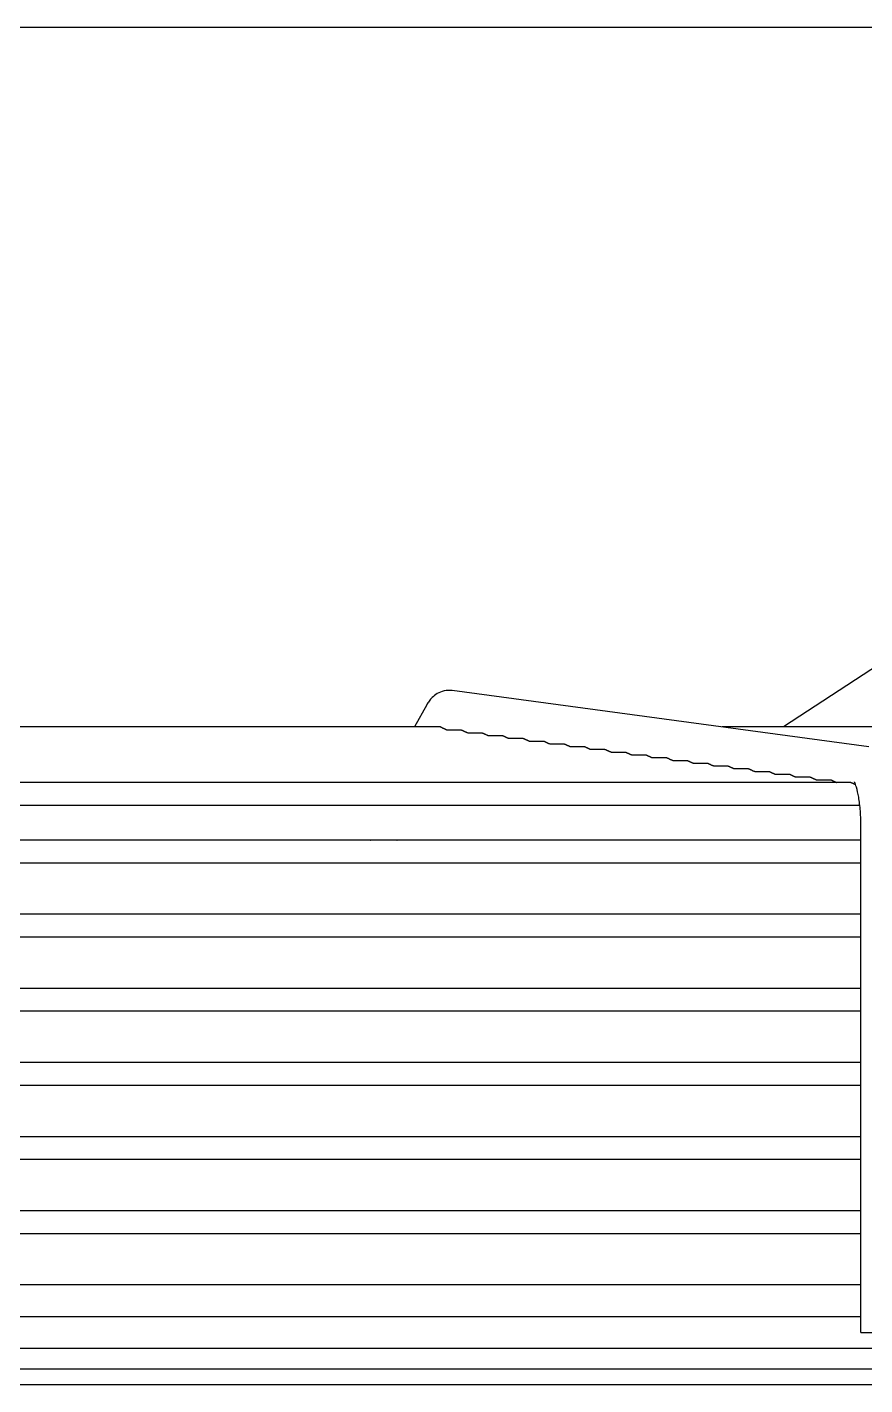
# Model space of a CAD drawing. Header units: millimetres. Extents: x 17046 to 32328, y 18593 to 29476.
# Drawn here: x 17591.8 to 17595.89, y 18984.06 to 18990.69 of the extents above; entities that cross this region are included whole.
import ezdxf

# ---------------------------------------------------------------- set-up
doc = ezdxf.new("R2010")
doc.units = ezdxf.units.MM
doc.header["$LTSCALE"] = 5
doc.layers.add('UNIT', color=6, linetype='Continuous')

msp = doc.modelspace()

# ---------------------------------------------------------------- linework, layer by layer
at = {"layer": 'UNIT'}
for p, q in [((17586.7776, 18990.6942), (17596.8569, 18990.6942)), ((17596.4323, 18987.8889), (17595.4954, 18987.2749)), ((17595.9121, 18987.1783), (17593.8766, 18987.4529)), ((17593.7518, 18987.383), (17593.6918, 18987.2749)), ((17593.8186, 18987.2749), (17589.816, 18987.2749)), ((17593.8521, 18987.2601), (17593.9205, 18987.2601)), ((17593.952, 18987.2466), (17594.0207, 18987.2466)), ((17594.0522, 18987.2331), (17594.1209, 18987.2331)), ((17596.7015, 18987.2749), (17595.1959, 18987.2749)), ((17594.1524, 18987.2196), (17594.2211, 18987.2196)), ((17594.2526, 18987.2061), (17594.3215, 18987.2061)), ((17594.3528, 18987.1926), (17594.4216, 18987.1926)), ((17594.453, 18987.1791), (17594.5218, 18987.1791)), ((17594.5531, 18987.1657), (17594.622, 18987.1657)), ((17594.6533, 18987.1522), (17594.7223, 18987.1522)), ((17594.7535, 18987.1387), (17594.8225, 18987.1387)), ((17594.8537, 18987.1252), (17594.9227, 18987.1252)), ((17594.9539, 18987.1117), (17595.0229, 18987.1117)), ((17595.0541, 18987.0982), (17595.1232, 18987.0982)), ((17595.1542, 18987.0847), (17595.2234, 18987.0847)), ((17595.2544, 18987.0712), (17595.3236, 18987.0712)), ((17595.3546, 18987.0577), (17595.4238, 18987.0577)), ((17595.4548, 18987.0442), (17595.5241, 18987.0442)), ((17595.8247, 18987.0037), (17587.8098, 18987.0037)), ((17595.555, 18987.0307), (17595.6243, 18987.0307)), ((17595.6552, 18987.0172), (17595.7245, 18987.0172)), ((17587.7662, 18986.8935), (17595.8684, 18986.8935)), ((17595.8742, 18984.3163), (17595.8742, 18986.7856)), ((17595.8742, 18986.7218), (17587.7603, 18986.7218)), ((17595.0956, 18986.7232), (17595.0956, 18986.7218)), ((17587.7603, 18986.6115), (17595.8742, 18986.6115)), ((17595.8742, 18986.3596), (17587.7603, 18986.3596)), ((17587.7603, 18986.2493), (17595.8742, 18986.2493)), ((17595.8742, 18985.9974), (17587.7603, 18985.9974)), ((17587.7603, 18985.8871), (17595.8742, 18985.8871)), ((17595.8742, 18985.6352), (17587.7603, 18985.6352)), ((17587.7603, 18985.5249), (17595.8742, 18985.5249)), ((17595.8742, 18985.2729), (17587.7603, 18985.2729)), ((17587.7603, 18985.1627), (17595.8742, 18985.1627)), ((17595.8742, 18984.9107), (17587.7603, 18984.9107)), ((17587.7603, 18984.8005), (17595.8742, 18984.8005)), ((17595.8742, 18984.5485), (17587.7603, 18984.5485)), ((17587.7603, 18984.395), (17595.8742, 18984.395)), ((17595.8742, 18984.3163), (17596.0711, 18984.3163)), ((17587.1913, 18984.2395), (17596.4433, 18984.2395)), ((17574.9472, 18984.1391), (17608.6874, 18984.1391)), ((17608.6874, 18984.0604), (17574.9472, 18984.0604))]:
    msp.add_line(p, q, dxfattribs=at)
for centre, start, end in [((17592.9724, 18986.73), 353.99009, 355.0051), ((17593.7598, 18986.73), 184.9949, 186.00991)]:
    msp.add_arc(centre, 0.0787, start, end, dxfattribs=at)
for major_axis, start_param, end_param in [((-0.0861, 0.0478), 1.366612, 1.389255), ((0.0861, -0.0478), 6.024051, 6.046695)]:
    msp.add_ellipse((17593.5337, 18986.7872), major_axis=major_axis, ratio=0.875426, start_param=start_param, end_param=end_param, dxfattribs=at)
for points, knots in [([(17593.8766, 18987.4529), (17593.8633, 18987.4547), (17593.8493, 18987.454), (17593.8237, 18987.4482), (17593.8122, 18987.4432), (17593.7932, 18987.4319), (17593.7855, 18987.4256), (17593.7728, 18987.4132), (17593.7676, 18987.407), (17593.7588, 18987.3949), (17593.7551, 18987.389), (17593.7518, 18987.3831), (17593.7518, 18987.383), (17593.7518, 18987.383)], [3.1066861, 3.1066861, 3.1066861, 3.1066861, 3.1999885, 3.1999885, 3.2942363, 3.2942363, 3.388484, 3.388484, 3.4827318, 3.4827318, 3.5769796, 3.5769796, 3.577925, 3.577925, 3.577925, 3.577925]), ([(17593.8186, 18987.2749), (17593.8186, 18987.2749), (17593.8186, 18987.2749), (17593.8186, 18987.2749), (17593.8189, 18987.2749), (17593.8191, 18987.2748), (17593.8194, 18987.2748), (17593.8197, 18987.2747), (17593.8201, 18987.2746), (17593.8205, 18987.2745), (17593.8208, 18987.2744), (17593.8212, 18987.2742), (17593.8217, 18987.2741), (17593.8221, 18987.2739), (17593.8226, 18987.2737), (17593.8231, 18987.2734), (17593.8237, 18987.2732), (17593.8242, 18987.273), (17593.8248, 18987.2727), (17593.8254, 18987.2724), (17593.826, 18987.2721), (17593.8267, 18987.2717), (17593.8274, 18987.2714), (17593.8281, 18987.2711), (17593.8288, 18987.2707), (17593.8296, 18987.2703), (17593.8304, 18987.2699), (17593.8312, 18987.2695), (17593.832, 18987.2691), (17593.8329, 18987.2686), (17593.8338, 18987.2682), (17593.8347, 18987.2677), (17593.8357, 18987.2672), (17593.8367, 18987.2667), (17593.8377, 18987.2662), (17593.8388, 18987.2657), (17593.8399, 18987.2652), (17593.841, 18987.2647), (17593.8421, 18987.2642), (17593.8433, 18987.2636), (17593.8445, 18987.2631), (17593.8458, 18987.2626), (17593.8471, 18987.262), (17593.8484, 18987.2615), (17593.8498, 18987.261), (17593.8512, 18987.2605), (17593.8515, 18987.2603), (17593.8518, 18987.2602), (17593.8521, 18987.2601)], [0.4847824, 0.4847824, 0.4847824, 0.4847824, 0.4878049, 0.4878049, 0.4878049, 0.5121951, 0.5121951, 0.5121951, 0.5365854, 0.5365854, 0.5365854, 0.5609756, 0.5609756, 0.5609756, 0.5853659, 0.5853659, 0.5853659, 0.6097561, 0.6097561, 0.6097561, 0.6341463, 0.6341463, 0.6341463, 0.6585366, 0.6585366, 0.6585366, 0.6829268, 0.6829268, 0.6829268, 0.7073171, 0.7073171, 0.7073171, 0.7317073, 0.7317073, 0.7317073, 0.7560976, 0.7560976, 0.7560976, 0.7804878, 0.7804878, 0.7804878, 0.804878, 0.804878, 0.804878, 0.8292683, 0.8292683, 0.8292683, 0.834397, 0.834397, 0.834397, 0.834397]), ([(17593.9205, 18987.2601), (17593.9205, 18987.2601), (17593.9205, 18987.2601), (17593.9206, 18987.2601), (17593.9208, 18987.2601), (17593.921, 18987.2601), (17593.9213, 18987.26), (17593.9216, 18987.26), (17593.9219, 18987.2599), (17593.9223, 18987.2598), (17593.9227, 18987.2596), (17593.9231, 18987.2595), (17593.9235, 18987.2593), (17593.9239, 18987.2592), (17593.9244, 18987.259), (17593.9249, 18987.2588), (17593.9254, 18987.2585), (17593.926, 18987.2583), (17593.9265, 18987.258), (17593.9271, 18987.2578), (17593.9277, 18987.2575), (17593.9284, 18987.2572), (17593.929, 18987.2569), (17593.9297, 18987.2565), (17593.9304, 18987.2562), (17593.9312, 18987.2558), (17593.9319, 18987.2554), (17593.9328, 18987.255), (17593.9336, 18987.2546), (17593.9344, 18987.2542), (17593.9353, 18987.2538), (17593.9362, 18987.2534), (17593.9371, 18987.2529), (17593.9381, 18987.2524), (17593.9391, 18987.252), (17593.9401, 18987.2515), (17593.9412, 18987.251), (17593.9423, 18987.2505), (17593.9434, 18987.25), (17593.9446, 18987.2495), (17593.9458, 18987.249), (17593.947, 18987.2485), (17593.9483, 18987.248), (17593.9495, 18987.2476), (17593.9507, 18987.2471), (17593.952, 18987.2466)], [0.4842301, 0.4842301, 0.4842301, 0.4842301, 0.4878049, 0.4878049, 0.4878049, 0.5121951, 0.5121951, 0.5121951, 0.5365854, 0.5365854, 0.5365854, 0.5609756, 0.5609756, 0.5609756, 0.5853659, 0.5853659, 0.5853659, 0.6097561, 0.6097561, 0.6097561, 0.6341463, 0.6341463, 0.6341463, 0.6585366, 0.6585366, 0.6585366, 0.6829268, 0.6829268, 0.6829268, 0.7073171, 0.7073171, 0.7073171, 0.7317073, 0.7317073, 0.7317073, 0.7560976, 0.7560976, 0.7560976, 0.7804878, 0.7804878, 0.7804878, 0.804878, 0.804878, 0.804878, 0.8279727, 0.8279727, 0.8279727, 0.8279727]), ([(17594.0207, 18987.2466), (17594.0207, 18987.2466), (17594.0208, 18987.2466), (17594.0208, 18987.2466), (17594.021, 18987.2466), (17594.0213, 18987.2466), (17594.0216, 18987.2465), (17594.0218, 18987.2465), (17594.0222, 18987.2464), (17594.0225, 18987.2463), (17594.0229, 18987.2461), (17594.0233, 18987.246), (17594.0237, 18987.2458), (17594.0242, 18987.2457), (17594.0246, 18987.2455), (17594.0251, 18987.2453), (17594.0256, 18987.245), (17594.0262, 18987.2448), (17594.0268, 18987.2445), (17594.0273, 18987.2443), (17594.028, 18987.244), (17594.0286, 18987.2437), (17594.0293, 18987.2433), (17594.03, 18987.243), (17594.0307, 18987.2427), (17594.0314, 18987.2423), (17594.0322, 18987.2419), (17594.033, 18987.2415), (17594.0338, 18987.2411), (17594.0346, 18987.2407), (17594.0355, 18987.2403), (17594.0364, 18987.2398), (17594.0374, 18987.2394), (17594.0384, 18987.2389), (17594.0393, 18987.2385), (17594.0404, 18987.238), (17594.0414, 18987.2375), (17594.0425, 18987.237), (17594.0437, 18987.2365), (17594.0448, 18987.236), (17594.046, 18987.2355), (17594.0472, 18987.235), (17594.0485, 18987.2345), (17594.0497, 18987.2341), (17594.0509, 18987.2336), (17594.0522, 18987.2331)], [0.4842433, 0.4842433, 0.4842433, 0.4842433, 0.4878049, 0.4878049, 0.4878049, 0.5121951, 0.5121951, 0.5121951, 0.5365854, 0.5365854, 0.5365854, 0.5609756, 0.5609756, 0.5609756, 0.5853659, 0.5853659, 0.5853659, 0.6097561, 0.6097561, 0.6097561, 0.6341463, 0.6341463, 0.6341463, 0.6585366, 0.6585366, 0.6585366, 0.6829268, 0.6829268, 0.6829268, 0.7073171, 0.7073171, 0.7073171, 0.7317073, 0.7317073, 0.7317073, 0.7560976, 0.7560976, 0.7560976, 0.7804878, 0.7804878, 0.7804878, 0.804878, 0.804878, 0.804878, 0.8276206, 0.8276206, 0.8276206, 0.8276206]), ([(17594.1209, 18987.2331), (17594.1209, 18987.2331), (17594.121, 18987.2331), (17594.121, 18987.2331), (17594.1212, 18987.2331), (17594.1215, 18987.2331), (17594.1218, 18987.233), (17594.1221, 18987.233), (17594.1224, 18987.2329), (17594.1228, 18987.2328), (17594.1231, 18987.2326), (17594.1235, 18987.2325), (17594.124, 18987.2323), (17594.1244, 18987.2322), (17594.1249, 18987.232), (17594.1254, 18987.2318), (17594.1259, 18987.2315), (17594.1264, 18987.2313), (17594.127, 18987.231), (17594.1276, 18987.2308), (17594.1282, 18987.2305), (17594.1288, 18987.2302), (17594.1295, 18987.2298), (17594.1302, 18987.2295), (17594.1309, 18987.2292), (17594.1316, 18987.2288), (17594.1324, 18987.2284), (17594.1332, 18987.228), (17594.134, 18987.2276), (17594.1349, 18987.2272), (17594.1358, 18987.2268), (17594.1367, 18987.2263), (17594.1376, 18987.2259), (17594.1386, 18987.2254), (17594.1396, 18987.225), (17594.1406, 18987.2245), (17594.1417, 18987.224), (17594.1428, 18987.2235), (17594.1439, 18987.223), (17594.1451, 18987.2225), (17594.1462, 18987.222), (17594.1475, 18987.2215), (17594.1488, 18987.221), (17594.1499, 18987.2206), (17594.1511, 18987.2201), (17594.1524, 18987.2196)], [0.4842566, 0.4842566, 0.4842566, 0.4842566, 0.4878049, 0.4878049, 0.4878049, 0.5121951, 0.5121951, 0.5121951, 0.5365854, 0.5365854, 0.5365854, 0.5609756, 0.5609756, 0.5609756, 0.5853659, 0.5853659, 0.5853659, 0.6097561, 0.6097561, 0.6097561, 0.6341463, 0.6341463, 0.6341463, 0.6585366, 0.6585366, 0.6585366, 0.6829268, 0.6829268, 0.6829268, 0.7073171, 0.7073171, 0.7073171, 0.7317073, 0.7317073, 0.7317073, 0.7560976, 0.7560976, 0.7560976, 0.7804878, 0.7804878, 0.7804878, 0.804878, 0.804878, 0.804878, 0.827268, 0.827268, 0.827268, 0.827268]), ([(17594.2211, 18987.2196), (17594.2212, 18987.2196), (17594.2212, 18987.2196), (17594.2212, 18987.2196), (17594.2215, 18987.2196), (17594.2217, 18987.2196), (17594.222, 18987.2195), (17594.2223, 18987.2195), (17594.2226, 18987.2194), (17594.223, 18987.2193), (17594.2234, 18987.2192), (17594.2238, 18987.219), (17594.2242, 18987.2188), (17594.2246, 18987.2187), (17594.2251, 18987.2185), (17594.2256, 18987.2183), (17594.2261, 18987.218), (17594.2266, 18987.2178), (17594.2272, 18987.2175), (17594.2278, 18987.2173), (17594.2284, 18987.217), (17594.2291, 18987.2167), (17594.2297, 18987.2163), (17594.2304, 18987.216), (17594.2311, 18987.2157), (17594.2319, 18987.2153), (17594.2326, 18987.2149), (17594.2334, 18987.2145), (17594.2343, 18987.2141), (17594.2351, 18987.2137), (17594.236, 18987.2133), (17594.2369, 18987.2128), (17594.2378, 18987.2124), (17594.2388, 18987.2119), (17594.2398, 18987.2115), (17594.2408, 18987.211), (17594.2419, 18987.2105), (17594.243, 18987.21), (17594.2441, 18987.2095), (17594.2453, 18987.209), (17594.2465, 18987.2085), (17594.2477, 18987.208), (17594.249, 18987.2075), (17594.2501, 18987.207), (17594.2513, 18987.2066), (17594.2526, 18987.2061)], [0.48427, 0.48427, 0.48427, 0.48427, 0.4878049, 0.4878049, 0.4878049, 0.5121951, 0.5121951, 0.5121951, 0.5365854, 0.5365854, 0.5365854, 0.5609756, 0.5609756, 0.5609756, 0.5853659, 0.5853659, 0.5853659, 0.6097561, 0.6097561, 0.6097561, 0.6341463, 0.6341463, 0.6341463, 0.6585366, 0.6585366, 0.6585366, 0.6829268, 0.6829268, 0.6829268, 0.7073171, 0.7073171, 0.7073171, 0.7317073, 0.7317073, 0.7317073, 0.7560976, 0.7560976, 0.7560976, 0.7804878, 0.7804878, 0.7804878, 0.804878, 0.804878, 0.804878, 0.8269153, 0.8269153, 0.8269153, 0.8269153]), ([(17594.3214, 18987.2061), (17594.3214, 18987.2061), (17594.3214, 18987.2061), (17594.3215, 18987.2061), (17594.3217, 18987.2061), (17594.3219, 18987.2061), (17594.3222, 18987.206), (17594.3225, 18987.206), (17594.3229, 18987.2059), (17594.3232, 18987.2058), (17594.3236, 18987.2057), (17594.324, 18987.2055), (17594.3244, 18987.2053), (17594.3248, 18987.2052), (17594.3253, 18987.205), (17594.3258, 18987.2048), (17594.3263, 18987.2045), (17594.3269, 18987.2043), (17594.3275, 18987.204), (17594.328, 18987.2038), (17594.3286, 18987.2035), (17594.3293, 18987.2032), (17594.33, 18987.2028), (17594.3306, 18987.2025), (17594.3314, 18987.2022), (17594.3321, 18987.2018), (17594.3329, 18987.2014), (17594.3337, 18987.201), (17594.3345, 18987.2006), (17594.3353, 18987.2002), (17594.3362, 18987.1998), (17594.3371, 18987.1993), (17594.3381, 18987.1989), (17594.3391, 18987.1984), (17594.34, 18987.198), (17594.3411, 18987.1975), (17594.3422, 18987.197), (17594.3432, 18987.1965), (17594.3444, 18987.196), (17594.3455, 18987.1955), (17594.3467, 18987.195), (17594.3479, 18987.1945), (17594.3492, 18987.194), (17594.3504, 18987.1935), (17594.3516, 18987.1931), (17594.3528, 18987.1926)], [0.4842834, 0.4842834, 0.4842834, 0.4842834, 0.4878049, 0.4878049, 0.4878049, 0.5121951, 0.5121951, 0.5121951, 0.5365854, 0.5365854, 0.5365854, 0.5609756, 0.5609756, 0.5609756, 0.5853659, 0.5853659, 0.5853659, 0.6097561, 0.6097561, 0.6097561, 0.6341463, 0.6341463, 0.6341463, 0.6585366, 0.6585366, 0.6585366, 0.6829268, 0.6829268, 0.6829268, 0.7073171, 0.7073171, 0.7073171, 0.7317073, 0.7317073, 0.7317073, 0.7560976, 0.7560976, 0.7560976, 0.7804878, 0.7804878, 0.7804878, 0.804878, 0.804878, 0.804878, 0.8265624, 0.8265624, 0.8265624, 0.8265624]), ([(17594.4216, 18987.1926), (17594.4216, 18987.1926), (17594.4217, 18987.1926), (17594.4217, 18987.1926), (17594.4219, 18987.1926), (17594.4222, 18987.1926), (17594.4225, 18987.1925), (17594.4227, 18987.1925), (17594.4231, 18987.1924), (17594.4234, 18987.1923), (17594.4238, 18987.1922), (17594.4242, 18987.192), (17594.4246, 18987.1919), (17594.4251, 18987.1917), (17594.4255, 18987.1915), (17594.4261, 18987.1913), (17594.4266, 18987.1911), (17594.4271, 18987.1908), (17594.4277, 18987.1905), (17594.4283, 18987.1903), (17594.4289, 18987.19), (17594.4295, 18987.1897), (17594.4302, 18987.1893), (17594.4309, 18987.189), (17594.4316, 18987.1887), (17594.4323, 18987.1883), (17594.4331, 18987.1879), (17594.4339, 18987.1875), (17594.4347, 18987.1871), (17594.4356, 18987.1867), (17594.4365, 18987.1863), (17594.4374, 18987.1858), (17594.4383, 18987.1854), (17594.4393, 18987.1849), (17594.4403, 18987.1844), (17594.4413, 18987.184), (17594.4424, 18987.1835), (17594.4435, 18987.183), (17594.4446, 18987.1825), (17594.4458, 18987.182), (17594.447, 18987.1815), (17594.4482, 18987.181), (17594.4495, 18987.1805), (17594.4506, 18987.18), (17594.4518, 18987.1796), (17594.453, 18987.1791)], [0.484297, 0.484297, 0.484297, 0.484297, 0.4878049, 0.4878049, 0.4878049, 0.5121951, 0.5121951, 0.5121951, 0.5365854, 0.5365854, 0.5365854, 0.5609756, 0.5609756, 0.5609756, 0.5853659, 0.5853659, 0.5853659, 0.6097561, 0.6097561, 0.6097561, 0.6341463, 0.6341463, 0.6341463, 0.6585366, 0.6585366, 0.6585366, 0.6829268, 0.6829268, 0.6829268, 0.7073171, 0.7073171, 0.7073171, 0.7317073, 0.7317073, 0.7317073, 0.7560976, 0.7560976, 0.7560976, 0.7804878, 0.7804878, 0.7804878, 0.804878, 0.804878, 0.804878, 0.8262097, 0.8262097, 0.8262097, 0.8262097]), ([(17594.5218, 18987.1791), (17594.5218, 18987.1791), (17594.5219, 18987.1791), (17594.5219, 18987.1791), (17594.5221, 18987.1791), (17594.5224, 18987.1791), (17594.5227, 18987.179), (17594.523, 18987.179), (17594.5233, 18987.1789), (17594.5237, 18987.1788), (17594.524, 18987.1787), (17594.5244, 18987.1785), (17594.5249, 18987.1784), (17594.5253, 18987.1782), (17594.5258, 18987.178), (17594.5263, 18987.1778), (17594.5268, 18987.1776), (17594.5273, 18987.1773), (17594.5279, 18987.177), (17594.5285, 18987.1768), (17594.5291, 18987.1765), (17594.5298, 18987.1762), (17594.5304, 18987.1758), (17594.5311, 18987.1755), (17594.5318, 18987.1751), (17594.5326, 18987.1748), (17594.5333, 18987.1744), (17594.5341, 18987.174), (17594.535, 18987.1736), (17594.5358, 18987.1732), (17594.5367, 18987.1728), (17594.5376, 18987.1723), (17594.5385, 18987.1719), (17594.5395, 18987.1714), (17594.5405, 18987.1709), (17594.5415, 18987.1705), (17594.5426, 18987.17), (17594.5437, 18987.1695), (17594.5448, 18987.169), (17594.546, 18987.1685), (17594.5472, 18987.168), (17594.5484, 18987.1675), (17594.5497, 18987.167), (17594.5508, 18987.1665), (17594.552, 18987.1661), (17594.5531, 18987.1657)], [0.4843105, 0.4843105, 0.4843105, 0.4843105, 0.4878049, 0.4878049, 0.4878049, 0.5121951, 0.5121951, 0.5121951, 0.5365854, 0.5365854, 0.5365854, 0.5609756, 0.5609756, 0.5609756, 0.5853659, 0.5853659, 0.5853659, 0.6097561, 0.6097561, 0.6097561, 0.6341463, 0.6341463, 0.6341463, 0.6585366, 0.6585366, 0.6585366, 0.6829268, 0.6829268, 0.6829268, 0.7073171, 0.7073171, 0.7073171, 0.7317073, 0.7317073, 0.7317073, 0.7560976, 0.7560976, 0.7560976, 0.7804878, 0.7804878, 0.7804878, 0.804878, 0.804878, 0.804878, 0.8258572, 0.8258572, 0.8258572, 0.8258572]), ([(17594.622, 18987.1657), (17594.6221, 18987.1657), (17594.6221, 18987.1657), (17594.6221, 18987.1657), (17594.6224, 18987.1656), (17594.6226, 18987.1656), (17594.6229, 18987.1655), (17594.6232, 18987.1655), (17594.6235, 18987.1654), (17594.6239, 18987.1653), (17594.6243, 18987.1652), (17594.6247, 18987.165), (17594.6251, 18987.1649), (17594.6255, 18987.1647), (17594.626, 18987.1645), (17594.6265, 18987.1643), (17594.627, 18987.1641), (17594.6276, 18987.1638), (17594.6281, 18987.1635), (17594.6287, 18987.1633), (17594.6293, 18987.163), (17594.63, 18987.1627), (17594.6306, 18987.1623), (17594.6313, 18987.162), (17594.6321, 18987.1616), (17594.6328, 18987.1613), (17594.6336, 18987.1609), (17594.6344, 18987.1605), (17594.6352, 18987.1601), (17594.636, 18987.1597), (17594.6369, 18987.1593), (17594.6378, 18987.1588), (17594.6388, 18987.1584), (17594.6398, 18987.1579), (17594.6407, 18987.1574), (17594.6418, 18987.1569), (17594.6429, 18987.1565), (17594.6439, 18987.156), (17594.6451, 18987.1555), (17594.6462, 18987.155), (17594.6474, 18987.1545), (17594.6487, 18987.154), (17594.6499, 18987.1534), (17594.651, 18987.153), (17594.6522, 18987.1526), (17594.6533, 18987.1522)], [0.484326, 0.484326, 0.484326, 0.484326, 0.4878049, 0.4878049, 0.4878049, 0.5121951, 0.5121951, 0.5121951, 0.5365854, 0.5365854, 0.5365854, 0.5609756, 0.5609756, 0.5609756, 0.5853659, 0.5853659, 0.5853659, 0.6097561, 0.6097561, 0.6097561, 0.6341463, 0.6341463, 0.6341463, 0.6585366, 0.6585366, 0.6585366, 0.6829268, 0.6829268, 0.6829268, 0.7073171, 0.7073171, 0.7073171, 0.7317073, 0.7317073, 0.7317073, 0.7560976, 0.7560976, 0.7560976, 0.7804878, 0.7804878, 0.7804878, 0.804878, 0.804878, 0.804878, 0.8255542, 0.8255542, 0.8255542, 0.8255542]), ([(17594.7223, 18987.1522), (17594.7223, 18987.1522), (17594.7223, 18987.1522), (17594.7224, 18987.1522), (17594.7226, 18987.1521), (17594.7228, 18987.1521), (17594.7231, 18987.1521), (17594.7234, 18987.152), (17594.7238, 18987.1519), (17594.7241, 18987.1518), (17594.7245, 18987.1517), (17594.7249, 18987.1515), (17594.7253, 18987.1514), (17594.7258, 18987.1512), (17594.7262, 18987.151), (17594.7267, 18987.1508), (17594.7272, 18987.1506), (17594.7278, 18987.1503), (17594.7284, 18987.15), (17594.7289, 18987.1498), (17594.7296, 18987.1495), (17594.7302, 18987.1492), (17594.7309, 18987.1488), (17594.7316, 18987.1485), (17594.7323, 18987.1481), (17594.733, 18987.1478), (17594.7338, 18987.1474), (17594.7346, 18987.147), (17594.7354, 18987.1466), (17594.7363, 18987.1462), (17594.7372, 18987.1457), (17594.7381, 18987.1453), (17594.739, 18987.1449), (17594.74, 18987.1444), (17594.741, 18987.1439), (17594.742, 18987.1434), (17594.7431, 18987.1429), (17594.7442, 18987.1425), (17594.7453, 18987.142), (17594.7465, 18987.1415), (17594.7477, 18987.1409), (17594.7489, 18987.1404), (17594.7502, 18987.1399), (17594.7513, 18987.1395), (17594.7524, 18987.1391), (17594.7535, 18987.1387)], [0.48434, 0.48434, 0.48434, 0.48434, 0.4878049, 0.4878049, 0.4878049, 0.5121951, 0.5121951, 0.5121951, 0.5365854, 0.5365854, 0.5365854, 0.5609756, 0.5609756, 0.5609756, 0.5853659, 0.5853659, 0.5853659, 0.6097561, 0.6097561, 0.6097561, 0.6341463, 0.6341463, 0.6341463, 0.6585366, 0.6585366, 0.6585366, 0.6829268, 0.6829268, 0.6829268, 0.7073171, 0.7073171, 0.7073171, 0.7317073, 0.7317073, 0.7317073, 0.7560976, 0.7560976, 0.7560976, 0.7804878, 0.7804878, 0.7804878, 0.804878, 0.804878, 0.804878, 0.8252026, 0.8252026, 0.8252026, 0.8252026]), ([(17594.8225, 18987.1387), (17594.8225, 18987.1387), (17594.8225, 18987.1387), (17594.8226, 18987.1387), (17594.8228, 18987.1387), (17594.8231, 18987.1386), (17594.8234, 18987.1386), (17594.8236, 18987.1385), (17594.824, 18987.1384), (17594.8243, 18987.1383), (17594.8247, 18987.1382), (17594.8251, 18987.138), (17594.8255, 18987.1379), (17594.826, 18987.1377), (17594.8265, 18987.1375), (17594.827, 18987.1373), (17594.8275, 18987.1371), (17594.828, 18987.1368), (17594.8286, 18987.1365), (17594.8292, 18987.1363), (17594.8298, 18987.136), (17594.8304, 18987.1357), (17594.8311, 18987.1353), (17594.8318, 18987.135), (17594.8325, 18987.1346), (17594.8333, 18987.1343), (17594.834, 18987.1339), (17594.8348, 18987.1335), (17594.8356, 18987.1331), (17594.8365, 18987.1327), (17594.8374, 18987.1322), (17594.8383, 18987.1318), (17594.8392, 18987.1313), (17594.8402, 18987.1309), (17594.8412, 18987.1304), (17594.8422, 18987.1299), (17594.8433, 18987.1294), (17594.8444, 18987.1289), (17594.8455, 18987.1284), (17594.8467, 18987.1279), (17594.8479, 18987.1274), (17594.8491, 18987.1269), (17594.8504, 18987.1264), (17594.8515, 18987.126), (17594.8526, 18987.1256), (17594.8537, 18987.1252)], [0.484354, 0.484354, 0.484354, 0.484354, 0.4878049, 0.4878049, 0.4878049, 0.5121951, 0.5121951, 0.5121951, 0.5365854, 0.5365854, 0.5365854, 0.5609756, 0.5609756, 0.5609756, 0.5853659, 0.5853659, 0.5853659, 0.6097561, 0.6097561, 0.6097561, 0.6341463, 0.6341463, 0.6341463, 0.6585366, 0.6585366, 0.6585366, 0.6829268, 0.6829268, 0.6829268, 0.7073171, 0.7073171, 0.7073171, 0.7317073, 0.7317073, 0.7317073, 0.7560976, 0.7560976, 0.7560976, 0.7804878, 0.7804878, 0.7804878, 0.804878, 0.804878, 0.804878, 0.8248515, 0.8248515, 0.8248515, 0.8248515]), ([(17594.9227, 18987.1252), (17594.9227, 18987.1252), (17594.9228, 18987.1252), (17594.9228, 18987.1252), (17594.923, 18987.1252), (17594.9233, 18987.1251), (17594.9236, 18987.1251), (17594.9239, 18987.125), (17594.9242, 18987.1249), (17594.9246, 18987.1248), (17594.9249, 18987.1247), (17594.9253, 18987.1245), (17594.9258, 18987.1244), (17594.9262, 18987.1242), (17594.9267, 18987.124), (17594.9272, 18987.1238), (17594.9277, 18987.1236), (17594.9282, 18987.1233), (17594.9288, 18987.123), (17594.9294, 18987.1228), (17594.93, 18987.1225), (17594.9307, 18987.1222), (17594.9313, 18987.1218), (17594.932, 18987.1215), (17594.9328, 18987.1211), (17594.9335, 18987.1208), (17594.9343, 18987.1204), (17594.9351, 18987.12), (17594.9359, 18987.1196), (17594.9367, 18987.1192), (17594.9376, 18987.1187), (17594.9385, 18987.1183), (17594.9395, 18987.1178), (17594.9405, 18987.1174), (17594.9415, 18987.1169), (17594.9425, 18987.1164), (17594.9436, 18987.1159), (17594.9447, 18987.1154), (17594.9458, 18987.1149), (17594.947, 18987.1144), (17594.9481, 18987.1139), (17594.9494, 18987.1134), (17594.9507, 18987.1129), (17594.9517, 18987.1125), (17594.9528, 18987.1121), (17594.9539, 18987.1117)], [0.484368, 0.484368, 0.484368, 0.484368, 0.4878049, 0.4878049, 0.4878049, 0.5121951, 0.5121951, 0.5121951, 0.5365854, 0.5365854, 0.5365854, 0.5609756, 0.5609756, 0.5609756, 0.5853659, 0.5853659, 0.5853659, 0.6097561, 0.6097561, 0.6097561, 0.6341463, 0.6341463, 0.6341463, 0.6585366, 0.6585366, 0.6585366, 0.6829268, 0.6829268, 0.6829268, 0.7073171, 0.7073171, 0.7073171, 0.7317073, 0.7317073, 0.7317073, 0.7560976, 0.7560976, 0.7560976, 0.7804878, 0.7804878, 0.7804878, 0.804878, 0.804878, 0.804878, 0.824501, 0.824501, 0.824501, 0.824501]), ([(17595.0229, 18987.1117), (17595.023, 18987.1117), (17595.023, 18987.1117), (17595.023, 18987.1117), (17595.0232, 18987.1117), (17595.0235, 18987.1116), (17595.0238, 18987.1116), (17595.0241, 18987.1115), (17595.0244, 18987.1114), (17595.0248, 18987.1113), (17595.0252, 18987.1112), (17595.0256, 18987.111), (17595.026, 18987.1109), (17595.0264, 18987.1107), (17595.0269, 18987.1105), (17595.0274, 18987.1103), (17595.0279, 18987.1101), (17595.0285, 18987.1098), (17595.029, 18987.1095), (17595.0296, 18987.1093), (17595.0302, 18987.109), (17595.0309, 18987.1087), (17595.0316, 18987.1083), (17595.0323, 18987.108), (17595.033, 18987.1076), (17595.0337, 18987.1073), (17595.0345, 18987.1069), (17595.0353, 18987.1065), (17595.0361, 18987.1061), (17595.037, 18987.1057), (17595.0379, 18987.1052), (17595.0388, 18987.1048), (17595.0397, 18987.1043), (17595.0407, 18987.1039), (17595.0417, 18987.1034), (17595.0427, 18987.1029), (17595.0438, 18987.1024), (17595.0449, 18987.1019), (17595.046, 18987.1014), (17595.0472, 18987.1009), (17595.0484, 18987.1004), (17595.0496, 18987.0999), (17595.0509, 18987.0994), (17595.0519, 18987.099), (17595.053, 18987.0986), (17595.0541, 18987.0982)], [0.484382, 0.484382, 0.484382, 0.484382, 0.4878049, 0.4878049, 0.4878049, 0.5121951, 0.5121951, 0.5121951, 0.5365854, 0.5365854, 0.5365854, 0.5609756, 0.5609756, 0.5609756, 0.5853659, 0.5853659, 0.5853659, 0.6097561, 0.6097561, 0.6097561, 0.6341463, 0.6341463, 0.6341463, 0.6585366, 0.6585366, 0.6585366, 0.6829268, 0.6829268, 0.6829268, 0.7073171, 0.7073171, 0.7073171, 0.7317073, 0.7317073, 0.7317073, 0.7560976, 0.7560976, 0.7560976, 0.7804878, 0.7804878, 0.7804878, 0.804878, 0.804878, 0.804878, 0.8241512, 0.8241512, 0.8241512, 0.8241512]), ([(17595.1232, 18987.0982), (17595.1232, 18987.0982), (17595.1232, 18987.0982), (17595.1232, 18987.0982), (17595.1235, 18987.0982), (17595.1237, 18987.0981), (17595.124, 18987.0981), (17595.1243, 18987.098), (17595.1247, 18987.0979), (17595.125, 18987.0978), (17595.1254, 18987.0977), (17595.1258, 18987.0975), (17595.1262, 18987.0974), (17595.1267, 18987.0972), (17595.1271, 18987.097), (17595.1276, 18987.0968), (17595.1282, 18987.0966), (17595.1287, 18987.0963), (17595.1293, 18987.096), (17595.1299, 18987.0958), (17595.1305, 18987.0955), (17595.1311, 18987.0952), (17595.1318, 18987.0948), (17595.1325, 18987.0945), (17595.1332, 18987.0941), (17595.1339, 18987.0938), (17595.1347, 18987.0934), (17595.1355, 18987.093), (17595.1363, 18987.0926), (17595.1372, 18987.0922), (17595.1381, 18987.0917), (17595.139, 18987.0913), (17595.1399, 18987.0908), (17595.1409, 18987.0904), (17595.1419, 18987.0899), (17595.143, 18987.0894), (17595.144, 18987.0889), (17595.1451, 18987.0884), (17595.1463, 18987.0879), (17595.1474, 18987.0874), (17595.1486, 18987.0869), (17595.1499, 18987.0864), (17595.1512, 18987.0859), (17595.1522, 18987.0855), (17595.1532, 18987.0851), (17595.1542, 18987.0847)], [0.484396, 0.484396, 0.484396, 0.484396, 0.4878049, 0.4878049, 0.4878049, 0.5121951, 0.5121951, 0.5121951, 0.5365854, 0.5365854, 0.5365854, 0.5609756, 0.5609756, 0.5609756, 0.5853659, 0.5853659, 0.5853659, 0.6097561, 0.6097561, 0.6097561, 0.6341463, 0.6341463, 0.6341463, 0.6585366, 0.6585366, 0.6585366, 0.6829268, 0.6829268, 0.6829268, 0.7073171, 0.7073171, 0.7073171, 0.7317073, 0.7317073, 0.7317073, 0.7560976, 0.7560976, 0.7560976, 0.7804878, 0.7804878, 0.7804878, 0.804878, 0.804878, 0.804878, 0.823802, 0.823802, 0.823802, 0.823802]), ([(17595.2234, 18987.0847), (17595.2234, 18987.0847), (17595.2234, 18987.0847), (17595.2235, 18987.0847), (17595.2237, 18987.0847), (17595.224, 18987.0846), (17595.2243, 18987.0846), (17595.2245, 18987.0845), (17595.2249, 18987.0844), (17595.2252, 18987.0843), (17595.2256, 18987.0842), (17595.226, 18987.084), (17595.2264, 18987.0839), (17595.2269, 18987.0837), (17595.2274, 18987.0835), (17595.2279, 18987.0833), (17595.2284, 18987.0831), (17595.2289, 18987.0828), (17595.2295, 18987.0825), (17595.2301, 18987.0823), (17595.2307, 18987.082), (17595.2314, 18987.0817), (17595.232, 18987.0813), (17595.2327, 18987.081), (17595.2334, 18987.0806), (17595.2342, 18987.0803), (17595.235, 18987.0799), (17595.2358, 18987.0795), (17595.2366, 18987.0791), (17595.2374, 18987.0787), (17595.2383, 18987.0782), (17595.2392, 18987.0778), (17595.2402, 18987.0773), (17595.2412, 18987.0768), (17595.2422, 18987.0764), (17595.2432, 18987.0759), (17595.2443, 18987.0754), (17595.2454, 18987.0749), (17595.2465, 18987.0744), (17595.2477, 18987.0739), (17595.2489, 18987.0734), (17595.2501, 18987.0729), (17595.2514, 18987.0724), (17595.2524, 18987.072), (17595.2534, 18987.0716), (17595.2544, 18987.0712)], [0.48441, 0.48441, 0.48441, 0.48441, 0.4878049, 0.4878049, 0.4878049, 0.5121951, 0.5121951, 0.5121951, 0.5365854, 0.5365854, 0.5365854, 0.5609756, 0.5609756, 0.5609756, 0.5853659, 0.5853659, 0.5853659, 0.6097561, 0.6097561, 0.6097561, 0.6341463, 0.6341463, 0.6341463, 0.6585366, 0.6585366, 0.6585366, 0.6829268, 0.6829268, 0.6829268, 0.7073171, 0.7073171, 0.7073171, 0.7317073, 0.7317073, 0.7317073, 0.7560976, 0.7560976, 0.7560976, 0.7804878, 0.7804878, 0.7804878, 0.804878, 0.804878, 0.804878, 0.8234536, 0.8234536, 0.8234536, 0.8234536]), ([(17595.3236, 18987.0712), (17595.3236, 18987.0712), (17595.3237, 18987.0712), (17595.3237, 18987.0712), (17595.3239, 18987.0712), (17595.3242, 18987.0711), (17595.3245, 18987.0711), (17595.3248, 18987.071), (17595.3251, 18987.0709), (17595.3255, 18987.0708), (17595.3258, 18987.0707), (17595.3262, 18987.0706), (17595.3267, 18987.0704), (17595.3271, 18987.0702), (17595.3276, 18987.07), (17595.3281, 18987.0698), (17595.3286, 18987.0696), (17595.3292, 18987.0693), (17595.3297, 18987.069), (17595.3303, 18987.0688), (17595.3309, 18987.0685), (17595.3316, 18987.0682), (17595.3322, 18987.0678), (17595.3329, 18987.0675), (17595.3337, 18987.0671), (17595.3344, 18987.0668), (17595.3352, 18987.0664), (17595.336, 18987.066), (17595.3368, 18987.0656), (17595.3377, 18987.0652), (17595.3386, 18987.0647), (17595.3395, 18987.0643), (17595.3404, 18987.0638), (17595.3414, 18987.0633), (17595.3424, 18987.0629), (17595.3434, 18987.0624), (17595.3445, 18987.0619), (17595.3456, 18987.0614), (17595.3467, 18987.0609), (17595.3479, 18987.0604), (17595.3491, 18987.0599), (17595.3503, 18987.0594), (17595.3516, 18987.0588), (17595.3526, 18987.0585), (17595.3536, 18987.0581), (17595.3546, 18987.0577)], [0.4844239, 0.4844239, 0.4844239, 0.4844239, 0.4878049, 0.4878049, 0.4878049, 0.5121951, 0.5121951, 0.5121951, 0.5365854, 0.5365854, 0.5365854, 0.5609756, 0.5609756, 0.5609756, 0.5853659, 0.5853659, 0.5853659, 0.6097561, 0.6097561, 0.6097561, 0.6341463, 0.6341463, 0.6341463, 0.6585366, 0.6585366, 0.6585366, 0.6829268, 0.6829268, 0.6829268, 0.7073171, 0.7073171, 0.7073171, 0.7317073, 0.7317073, 0.7317073, 0.7560976, 0.7560976, 0.7560976, 0.7804878, 0.7804878, 0.7804878, 0.804878, 0.804878, 0.804878, 0.823106, 0.823106, 0.823106, 0.823106]), ([(17595.4238, 18987.0577), (17595.4239, 18987.0577), (17595.4239, 18987.0577), (17595.4239, 18987.0577), (17595.4241, 18987.0577), (17595.4244, 18987.0576), (17595.4247, 18987.0576), (17595.425, 18987.0575), (17595.4253, 18987.0574), (17595.4257, 18987.0573), (17595.4261, 18987.0572), (17595.4265, 18987.0571), (17595.4269, 18987.0569), (17595.4273, 18987.0567), (17595.4278, 18987.0565), (17595.4283, 18987.0563), (17595.4288, 18987.0561), (17595.4294, 18987.0558), (17595.43, 18987.0556), (17595.4305, 18987.0553), (17595.4312, 18987.055), (17595.4318, 18987.0547), (17595.4325, 18987.0543), (17595.4332, 18987.054), (17595.4339, 18987.0536), (17595.4346, 18987.0533), (17595.4354, 18987.0529), (17595.4362, 18987.0525), (17595.437, 18987.0521), (17595.4379, 18987.0516), (17595.4388, 18987.0512), (17595.4397, 18987.0508), (17595.4406, 18987.0503), (17595.4416, 18987.0498), (17595.4426, 18987.0494), (17595.4437, 18987.0489), (17595.4448, 18987.0484), (17595.4458, 18987.0479), (17595.447, 18987.0474), (17595.4482, 18987.0469), (17595.4493, 18987.0464), (17595.4506, 18987.0458), (17595.4519, 18987.0453), (17595.4528, 18987.0449), (17595.4538, 18987.0446), (17595.4548, 18987.0442)], [0.4844379, 0.4844379, 0.4844379, 0.4844379, 0.4878049, 0.4878049, 0.4878049, 0.5121951, 0.5121951, 0.5121951, 0.5365854, 0.5365854, 0.5365854, 0.5609756, 0.5609756, 0.5609756, 0.5853659, 0.5853659, 0.5853659, 0.6097561, 0.6097561, 0.6097561, 0.6341463, 0.6341463, 0.6341463, 0.6585366, 0.6585366, 0.6585366, 0.6829268, 0.6829268, 0.6829268, 0.7073171, 0.7073171, 0.7073171, 0.7317073, 0.7317073, 0.7317073, 0.7560976, 0.7560976, 0.7560976, 0.7804878, 0.7804878, 0.7804878, 0.804878, 0.804878, 0.804878, 0.8227592, 0.8227592, 0.8227592, 0.8227592]), ([(17595.5241, 18987.0442), (17595.5241, 18987.0442), (17595.5241, 18987.0442), (17595.5241, 18987.0442), (17595.5244, 18987.0442), (17595.5246, 18987.0442), (17595.5249, 18987.0441), (17595.5252, 18987.044), (17595.5256, 18987.0439), (17595.5259, 18987.0438), (17595.5263, 18987.0437), (17595.5267, 18987.0436), (17595.5271, 18987.0434), (17595.5276, 18987.0432), (17595.528, 18987.043), (17595.5286, 18987.0428), (17595.5291, 18987.0426), (17595.5296, 18987.0423), (17595.5302, 18987.0421), (17595.5308, 18987.0418), (17595.5314, 18987.0415), (17595.532, 18987.0412), (17595.5327, 18987.0408), (17595.5334, 18987.0405), (17595.5341, 18987.0401), (17595.5349, 18987.0398), (17595.5356, 18987.0394), (17595.5365, 18987.039), (17595.5373, 18987.0386), (17595.5381, 18987.0381), (17595.539, 18987.0377), (17595.5399, 18987.0373), (17595.5409, 18987.0368), (17595.5419, 18987.0363), (17595.5429, 18987.0359), (17595.5439, 18987.0354), (17595.545, 18987.0349), (17595.5461, 18987.0344), (17595.5472, 18987.0339), (17595.5484, 18987.0334), (17595.5496, 18987.0328), (17595.5508, 18987.0323), (17595.5521, 18987.0318), (17595.553, 18987.0314), (17595.554, 18987.0311), (17595.555, 18987.0307)], [0.4844518, 0.4844518, 0.4844518, 0.4844518, 0.4878049, 0.4878049, 0.4878049, 0.5121951, 0.5121951, 0.5121951, 0.5365854, 0.5365854, 0.5365854, 0.5609756, 0.5609756, 0.5609756, 0.5853659, 0.5853659, 0.5853659, 0.6097561, 0.6097561, 0.6097561, 0.6341463, 0.6341463, 0.6341463, 0.6585366, 0.6585366, 0.6585366, 0.6829268, 0.6829268, 0.6829268, 0.7073171, 0.7073171, 0.7073171, 0.7317073, 0.7317073, 0.7317073, 0.7560976, 0.7560976, 0.7560976, 0.7804878, 0.7804878, 0.7804878, 0.804878, 0.804878, 0.804878, 0.8224133, 0.8224133, 0.8224133, 0.8224133]), ([(17595.6243, 18987.0307), (17595.6243, 18987.0307), (17595.6243, 18987.0307), (17595.6244, 18987.0307), (17595.6246, 18987.0307), (17595.6249, 18987.0307), (17595.6251, 18987.0306), (17595.6254, 18987.0305), (17595.6258, 18987.0304), (17595.6261, 18987.0303), (17595.6265, 18987.0302), (17595.6269, 18987.0301), (17595.6274, 18987.0299), (17595.6278, 18987.0297), (17595.6283, 18987.0295), (17595.6288, 18987.0293), (17595.6293, 18987.0291), (17595.6298, 18987.0288), (17595.6304, 18987.0286), (17595.631, 18987.0283), (17595.6316, 18987.028), (17595.6323, 18987.0277), (17595.6329, 18987.0273), (17595.6336, 18987.027), (17595.6344, 18987.0266), (17595.6351, 18987.0263), (17595.6359, 18987.0259), (17595.6367, 18987.0255), (17595.6375, 18987.0251), (17595.6384, 18987.0246), (17595.6393, 18987.0242), (17595.6402, 18987.0237), (17595.6411, 18987.0233), (17595.6421, 18987.0228), (17595.6431, 18987.0223), (17595.6441, 18987.0219), (17595.6452, 18987.0214), (17595.6463, 18987.0209), (17595.6475, 18987.0204), (17595.6486, 18987.0198), (17595.6498, 18987.0193), (17595.6511, 18987.0188), (17595.6524, 18987.0183), (17595.6533, 18987.0179), (17595.6542, 18987.0176), (17595.6552, 18987.0172)], [0.4844658, 0.4844658, 0.4844658, 0.4844658, 0.4878049, 0.4878049, 0.4878049, 0.5121951, 0.5121951, 0.5121951, 0.5365854, 0.5365854, 0.5365854, 0.5609756, 0.5609756, 0.5609756, 0.5853659, 0.5853659, 0.5853659, 0.6097561, 0.6097561, 0.6097561, 0.6341463, 0.6341463, 0.6341463, 0.6585366, 0.6585366, 0.6585366, 0.6829268, 0.6829268, 0.6829268, 0.7073171, 0.7073171, 0.7073171, 0.7317073, 0.7317073, 0.7317073, 0.7560976, 0.7560976, 0.7560976, 0.7804878, 0.7804878, 0.7804878, 0.804878, 0.804878, 0.804878, 0.8220682, 0.8220682, 0.8220682, 0.8220682]), ([(17595.7245, 18987.0172), (17595.7245, 18987.0172), (17595.7246, 18987.0172), (17595.7246, 18987.0172), (17595.7248, 18987.0172), (17595.7251, 18987.0172), (17595.7254, 18987.0171), (17595.7257, 18987.017), (17595.726, 18987.0169), (17595.7264, 18987.0168), (17595.7267, 18987.0167), (17595.7271, 18987.0166), (17595.7276, 18987.0164), (17595.728, 18987.0162), (17595.7285, 18987.016), (17595.729, 18987.0158), (17595.7295, 18987.0156), (17595.7301, 18987.0153), (17595.7306, 18987.0151), (17595.7312, 18987.0148), (17595.7319, 18987.0145), (17595.7325, 18987.0142), (17595.7332, 18987.0138), (17595.7339, 18987.0135), (17595.7346, 18987.0131), (17595.7353, 18987.0128), (17595.7361, 18987.0124), (17595.7369, 18987.012), (17595.7377, 18987.0116), (17595.7386, 18987.0111), (17595.7395, 18987.0107), (17595.7404, 18987.0102), (17595.7414, 18987.0098), (17595.7423, 18987.0093), (17595.7433, 18987.0088), (17595.7444, 18987.0083), (17595.7455, 18987.0078), (17595.7466, 18987.0073), (17595.7477, 18987.0068), (17595.7489, 18987.0063), (17595.7501, 18987.0058), (17595.7513, 18987.0053), (17595.7526, 18987.0048), (17595.7535, 18987.0044), (17595.7544, 18987.0041), (17595.7554, 18987.0037)], [0.4844797, 0.4844797, 0.4844797, 0.4844797, 0.4878049, 0.4878049, 0.4878049, 0.5121951, 0.5121951, 0.5121951, 0.5365854, 0.5365854, 0.5365854, 0.5609756, 0.5609756, 0.5609756, 0.5853659, 0.5853659, 0.5853659, 0.6097561, 0.6097561, 0.6097561, 0.6341463, 0.6341463, 0.6341463, 0.6585366, 0.6585366, 0.6585366, 0.6829268, 0.6829268, 0.6829268, 0.7073171, 0.7073171, 0.7073171, 0.7317073, 0.7317073, 0.7317073, 0.7560976, 0.7560976, 0.7560976, 0.7804878, 0.7804878, 0.7804878, 0.804878, 0.804878, 0.804878, 0.8217241, 0.8217241, 0.8217241, 0.8217241]), ([(17595.8247, 18987.0037), (17595.8248, 18987.0037), (17595.8248, 18987.0037), (17595.8248, 18987.0037), (17595.825, 18987.0037), (17595.8253, 18987.0037), (17595.8256, 18987.0036), (17595.8259, 18987.0035), (17595.8262, 18987.0034), (17595.8266, 18987.0033), (17595.827, 18987.0032), (17595.8274, 18987.0031), (17595.8278, 18987.0029), (17595.8282, 18987.0027), (17595.8287, 18987.0025), (17595.8292, 18987.0023), (17595.8297, 18987.0021), (17595.8303, 18987.0018), (17595.8309, 18987.0016), (17595.8315, 18987.0013), (17595.8321, 18987.001), (17595.8327, 18987.0007), (17595.8334, 18987.0003), (17595.8341, 18987), (17595.8348, 18986.9996), (17595.8356, 18986.9993), (17595.8363, 18986.9989), (17595.8372, 18986.9985), (17595.838, 18986.9981), (17595.8388, 18986.9976), (17595.8397, 18986.9972), (17595.8406, 18986.9967), (17595.8416, 18986.9963), (17595.8426, 18986.9958), (17595.8436, 18986.9953), (17595.8446, 18986.9948), (17595.8457, 18986.9943), (17595.8464, 18986.994), (17595.847, 18986.9937), (17595.8477, 18986.9934)], [0.4844942, 0.4844942, 0.4844942, 0.4844942, 0.4878049, 0.4878049, 0.4878049, 0.5121951, 0.5121951, 0.5121951, 0.5365854, 0.5365854, 0.5365854, 0.5609756, 0.5609756, 0.5609756, 0.5853659, 0.5853659, 0.5853659, 0.6097561, 0.6097561, 0.6097561, 0.6341463, 0.6341463, 0.6341463, 0.6585366, 0.6585366, 0.6585366, 0.6829268, 0.6829268, 0.6829268, 0.7073171, 0.7073171, 0.7073171, 0.7317073, 0.7317073, 0.7317073, 0.7560976, 0.7560976, 0.7560976, 0.7708389, 0.7708389, 0.7708389, 0.7708389]), ([(17595.8742, 18986.7856), (17595.8742, 18986.8121), (17595.8732, 18986.8385), (17595.8693, 18986.8881), (17595.8665, 18986.9112), (17595.8598, 18986.9506), (17595.8559, 18986.9672), (17595.8489, 18986.9909), (17595.8457, 18986.999), (17595.8427, 18987.0052), (17595.842, 18987.0063), (17595.842, 18987.0063)], [1.570796, 1.570796, 1.570796, 1.570796, 1.864819, 1.864819, 2.15372, 2.15372, 2.423663, 2.423663, 2.651375, 2.651375, 2.761758, 2.761758, 2.761758, 2.761758])]:
    msp.add_open_spline(points, degree=3, knots=knots, dxfattribs=at)

doc.saveas('drawing.dxf')
